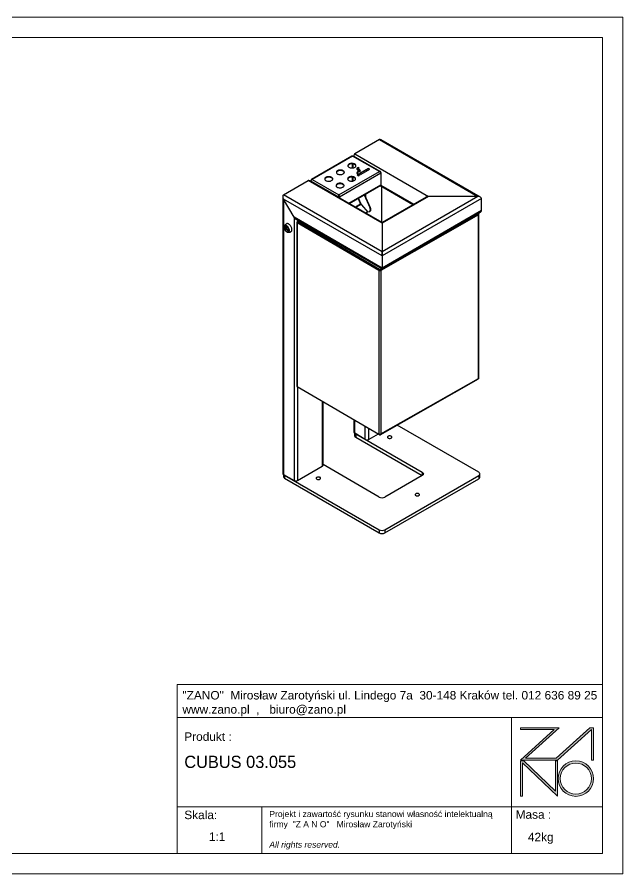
# Model space of a CAD drawing. Header units: millimetres. Extents: x 2482 to 8422, y -1425 to 2775.
# Drawn here: x 5452 to 8422, y -1425 to 2775 of the extents above; entities that cross this region are included whole.
import ezdxf

# ---------------------------------------------------------------- set-up
doc = ezdxf.new("R2010")
doc.units = ezdxf.units.MM
doc.layers.add('tabelka', color=155, linetype='Continuous')

# ---------------------------------------------------------------- blocks, each defined once
blk = doc.blocks.new('zano')
at = {"layer": 'Defpoints', "lineweight": 5}
for points in [[(6270.2, 3716.2), (6270.2, 3707.4), (6434.8, 3707.4), (6270.2, 3558.4), (6452.4, 3558.4), (6617.9, 3708.2), (6617.9, 3558.4), (6628.6, 3558.4), (6628.6, 3716.2), (6610.7, 3716.2), (6446.1, 3567.2), (6295.4, 3567.2), (6459.9, 3716.2), (6270.2, 3716.2), (6270.2, 3707.4)], [(6270.2, 3554.4), (6286.2, 3554.4), (6441.7, 3405.6), (6441.7, 3554.4), (6452.4, 3554.4), (6452.4, 3380.5), (6281, 3544.6), (6281, 3380.5), (6270.2, 3380.5)]]:
    blk.add_hatch(color=251, dxfattribs=at).paths.add_polyline_path(points)
h = blk.add_hatch(color=251, dxfattribs=at)
h.paths.add_polyline_path([(6454.7, 3467.4, 1), (6628.6, 3467.4, 1)])
h.paths.add_polyline_path([(6617.9, 3467.4, -1), (6465.4, 3467.4, -1)], flags=16)
at = {"layer": 'Defpoints', "color": 251, "lineweight": 5}
blk.add_lwpolyline([(6434.8, 3707.4), (6270.2, 3558.4), (6452.4, 3558.4), (6617.9, 3708.2), (6617.9, 3558.4), (6628.6, 3558.4), (6628.6, 3716.2), (6610.7, 3716.2), (6446.1, 3567.2), (6295.4, 3567.2), (6459.9, 3716.2), (6270.2, 3716.2), (6270.2, 3707.4), (6432.1, 3707.4)], dxfattribs=at)
for points in [[(6270.2, 3716.2), (6270.2, 3707.4), (6434.8, 3707.4), (6270.2, 3558.4), (6452.4, 3558.4), (6617.9, 3708.2), (6617.9, 3558.4), (6628.6, 3558.4), (6628.6, 3716.2), (6610.7, 3716.2), (6446.1, 3567.2), (6295.4, 3567.2), (6459.9, 3716.2), (6270.2, 3716.2), (6270.2, 3707.4)], [(6270.2, 3554.4), (6286.2, 3554.4), (6441.7, 3405.6), (6441.7, 3554.4), (6452.4, 3554.4), (6452.4, 3380.5), (6281, 3544.6), (6281, 3380.5), (6270.2, 3380.5)]]:
    blk.add_lwpolyline(points, close=True, dxfattribs=at)
for radius in [87, 76.3]:
    blk.add_circle((6541.7, 3467.4), radius, dxfattribs=at)
blk = doc.blocks.new('TABELA')
at = {"layer": 'tabelka', "lineweight": 5}
for p, q in [((4587.4, 3929.4), (6672.4, 3929.4)), ((4587.4, 3767.6), (4587.4, 3929.4)), ((4587.4, 3929.4), (6672.4, 3929.4)), ((6226.5, 3767.6), (6226.5, 3329)), ((4587.4, 3329), (6672.4, 3329)), ((5001.6, 3329), (5001.6, 3100.4)), ((6226.5, 3329), (6226.5, 3100.4))]:
    blk.add_line(p, q, dxfattribs=at)
blk.add_lwpolyline([(4587.4, 3767.6), (6672.4, 3767.6), (6672.4, 3100.4), (4587.4, 3100.4)], close=True, dxfattribs=at)
blk.add_blockref('zano', (0, 0))
at = {"layer": 'tabelka', "lineweight": 5, "attachment_point": 1}
for s, insert, char_height, width in [('{\\fArial|b0|i0|c238|p34;"ZANO"  Mirosław Zarotyński ul. Lindego 7a  30-148 Kraków tel. 012 636 89 25\\Pwww.zano.pl  ,   biuro@zano.pl}', (4613, 3896.9), 41.595, 2040.38), ('{\\fArial|b0|i0|c238|p34;Produkt : }', (4622, 3694.1), 41.595, 265.273), ('{\\fCentury Gothic|b0|i0|c238|p34;CUBUS 03.055}', (4622, 3579.5), 60, 713.135), ('{\\fArial|b0|i0|c238|p34;Skala: }', (4622, 3310.3), 41.595, 191.675), ('{\\fArial|b0|i0|c238|p34;Masa :}', (6246.7, 3312.2), 41.595, 200.457), ('{\\fArial|b0|i0|c238|p34;1:1}', (4742.5, 3203.5), 41.595, 42.482), ('{\\fArial|b0|i0|c238|p34;42kg}', (6306.7, 3201.8), 41.595, 42.482)]:
    blk.add_mtext(s, dxfattribs=dict(at, insert=insert, char_height=char_height, width=width))
at = {"layer": 'tabelka', "color": 1, "lineweight": 5, "insert": (5038.9, 3308.9), "char_height": 30, "width": 1186.12, "attachment_point": 1}
blk.add_mtext('{\\fArial|b0|i0|c0|p34;Projekt i zawartość rysunku stanowi własność intelektualną firmy \\fArial|b0|i0|c238|p34; "Z A N O"   Mirosław Zarotyński\\fArial|b0|i1|c238|p34;\\P\\PAll rights reserved.}', dxfattribs=at)
blk = doc.blocks.new('izometria')
for p, q in [((7227.9, 2174.9), (7107, 2105.1)), ((7227.9, 2174.9), (7711, 1896)), ((7723.5, 1893), (7236.7, 2174)), ((7107, 2105.1), (7469.3, 1896)), ((7093.3, 2093.9), (6895.1, 1979.5)), ((7096.8, 2093.6), (6898.6, 1979.2)), ((7227.7, 2018), (7096.8, 2093.6)), ((7232.5, 2017.5), (7100.2, 2093.9)), ((7103.3, 2097), (7103.3, 2092.1)), ((7029.5, 1903.6), (7227.7, 2018)), ((7094, 2055.7), (7094, 2035.5)), ((7099.5, 2036), (7099.5, 2055.1)), ((7119.1, 2033.1), (7119.1, 2030.7)), ((7124.6, 2017.2), (7124.6, 2019.6)), ((7125.4, 2035.1), (7125.4, 2032.7)), ((7172.7, 2033.1), (7130.3, 2008.7)), ((7131.4, 2024.4), (7131.4, 2022.6)), ((7132, 2018.2), (7132, 2020.6)), ((7172.7, 2030.7), (7132.3, 2007.5)), ((7133.5, 2020.8), (7133.5, 2020.3)), ((7138, 2004.2), (7180.4, 2028.7)), ((7180.4, 2028.7), (7172.7, 2033.1)), ((7172.7, 2033.1), (7172.7, 2030.7)), ((7178.4, 2027.5), (7172.7, 2030.7)), ((6895.2, 1975.5), (6893.7, 1976.4)), ((6898.6, 1979.2), (7029.5, 1903.6)), ((7031.7, 1893.6), (7235.3, 2011.1)), ((7094, 1990.8), (7094, 1970.7)), ((7099.5, 1971.5), (7099.5, 1990)), ((7118.2, 2010.2), (7118.2, 2008.3)), ((7121.5, 2003.6), (7118.6, 2001.9)), ((7118.6, 2001.9), (7126.4, 1997.4)), ((7120.7, 2015.3), (7120.7, 2012.9)), ((7121.5, 2001.2), (7120.7, 2000.7)), ((7129.3, 1999.1), (7121.5, 2003.6)), ((7121.5, 2003.6), (7121.5, 2001.2)), ((7127.2, 1997.9), (7121.5, 2001.2)), ((7127.4, 2007), (7124.5, 2005.3)), ((7124.5, 2005.3), (7132.3, 2000.9)), ((7126.4, 1997.4), (7129.3, 1999.1)), ((7127.4, 2004.6), (7126.6, 2004.1)), ((7135.2, 2002.5), (7127.4, 2007)), ((7127.4, 2007), (7127.4, 2004.6)), ((7133.1, 2001.3), (7127.4, 2004.6)), ((7130.3, 2008.7), (7138, 2004.2)), ((7132.3, 2000.9), (7135.2, 2002.5)), ((7235.3, 2013.6), (7234.2, 2013)), ((7235.3, 2013.6), (7235.3, 2011.1)), ((7235.3, 2011.1), (7235.3, 1952.5)), ((6757.8, 1903.5), (6878.6, 1973.2)), ((7240.9, 1764.1), (6878.6, 1973.2)), ((7240.9, 1768.3), (6887.5, 1972.4)), ((6891.7, 1973.6), (6891.7, 1969.9)), ((6893.7, 1970.7), (6895.3, 1967.8)), ((6893.7, 1970.7), (6893.8, 1970.7)), ((6893.7, 1968.8), (6893.7, 1970.7)), ((6893.8, 1970.7), (7027.4, 1893.6)), ((6895.5, 1967.7), (6893.8, 1970.7)), ((7078.6, 1862), (7235.3, 1952.5)), ((7079.9, 1861.3), (7234.3, 1950.4)), ((7231.6, 1948.9), (7392.6, 1855.9)), ((7235, 1951.2), (7396.3, 1858.1)), ((7239.2, 1769.3), (7239.2, 1944.5)), ((6754.1, 1895.4), (6754.1, 538)), ((7240.9, 1624.6), (6757.8, 1903.5)), ((7027.4, 1893.6), (7029.4, 1894.8)), ((7027.4, 1893.6), (7027.4, 1891.6)), ((7029.4, 1894.8), (7029.4, 1890.4)), ((7029.5, 1901.2), (7029.5, 1903.6)), ((7031.7, 1893.6), (7029.6, 1894.8)), ((7029.6, 1894.8), (7029.6, 1890.3)), ((7031.7, 1893.6), (7031.7, 1889.1)), ((7153.1, 1903.6), (7181.1, 1841)), ((7154.5, 1904.4), (7182.5, 1841.8)), ((7158.3, 1906.5), (7158.3, 1896)), ((7160.4, 1907.7), (7160.4, 1891.3)), ((7711, 1896), (7240.9, 1624.6)), ((7469.3, 1896), (7240.9, 1764.1)), ((7456.8, 1893), (7240.9, 1768.3)), ((7711, 1896), (7469.3, 1896)), ((7240.9, 1604.1), (6757.8, 1883)), ((6809.3, 1793.7), (6757.8, 1883)), ((6757.8, 1883), (6757.8, 532.9)), ((7136.1, 1857.1), (7111.5, 1843.1)), ((7112.2, 1842.6), (7136.9, 1856.7)), ((7123.1, 1886.2), (7136.1, 1857.1)), ((7140.1, 1855), (7125.5, 1887.6)), ((7136.9, 1856.7), (7139.9, 1854.9)), ((7137.1, 1856.6), (7137.4, 1856.5)), ((7139.9, 1854.9), (7171, 1820)), ((7140.1, 1855), (7171.9, 1819.2)), ((7728.7, 1885.7), (7240.9, 1604.1)), ((7728.7, 1826.2), (7728.7, 1885.7)), ((7156.6, 1836.5), (7156.4, 1836.4)), ((7158, 1834.9), (7157.8, 1834.8)), ((7171, 1820), (7161.2, 1814.4)), ((7170.4, 1818.9), (7161.8, 1814)), ((7170.4, 1818.9), (7171, 1820)), ((7177.8, 1820.6), (7171.9, 1819.2)), ((7179.6, 1821.3), (7181, 1822.1)), ((7181.1, 1841), (7182.5, 1841.8)), ((7728.7, 1826.2), (7240.9, 1544.6)), ((7240.9, 1540.3), (7723.5, 1818.9)), ((7709.9, 1809.6), (7518.6, 1700.6)), ((7707.5, 1809.7), (7708.7, 1808.9)), ((7711.3, 1809.8), (7711, 1809.6)), ((7711.3, 1809.8), (7711.3, 1809.5)), ((7711.5, 1810.1), (7711.6, 1810)), ((7711.6, 1810), (7713.7, 1811.2)), ((7711.6, 1810), (7711.6, 1809.3)), ((7713.1, 1812.6), (7712.8, 1812.8)), ((7715.7, 1005.3), (7715.7, 1808.4)), ((7240.9, 1544.6), (6809.3, 1793.7)), ((6809.3, 1793.7), (6809.3, 503.1)), ((6818.2, 1784.3), (7240.9, 1540.3)), ((6823.5, 1769.8), (6823.5, 965.1)), ((7225.4, 1533), (6825.5, 1767)), ((6825.5, 1767), (6825.5, 962.4)), ((6827.6, 1771.4), (6825.6, 1772.6)), ((6831.2, 1776.8), (6826.2, 1774)), ((6827.1, 1779.2), (6827.1, 1774.5)), ((6827.6, 1771.4), (6827.8, 1771.5)), ((6827.6, 1770.8), (6827.6, 1771.4)), ((6827.9, 1770.9), (6827.9, 1771.2)), ((6827.9, 1771.2), (6828.2, 1771)), ((7229.2, 1537), (6829.3, 1771)), ((6830.5, 1770.3), (6836.5, 1773.7)), ((6848.2, 1767), (6842.1, 1763.5)), ((6845.3, 1761.6), (6851.5, 1765.1)), ((7713.6, 1805.6), (7235.1, 1533)), ((7240.9, 1764.1), (7240.9, 1624.6)), ((7697.1, 1802.3), (7695.9, 1803)), ((7713.6, 1003.9), (7713.6, 1805.6)), ((6773.2, 1744.2), (6768.2, 1737)), ((6768.8, 1735.5), (6778.9, 1729.7)), ((6777.8, 1746.8), (6773.3, 1744.3)), ((6778.6, 1745.9), (6774.4, 1743.5)), ((6779.5, 1730.5), (6774.4, 1743.5)), ((6779.4, 1729.6), (6785, 1732.9)), ((6779.5, 1730.5), (6784.9, 1733.6)), ((6862.8, 1757.2), (6846.3, 1762.2)), ((6860, 1755.6), (6850.8, 1758.4)), ((6854.2, 1763.6), (6854.2, 1759.8)), ((6856.2, 1762.4), (6856.2, 1759.2)), ((6860, 1755.6), (6862.8, 1757.2)), ((6860.6, 1752.7), (6860, 1755.6)), ((6864, 1750.7), (6862.8, 1757.2)), ((6894.6, 1740.2), (6894.6, 1732.8)), ((7240.9, 1604.1), (7240.9, 1544.6)), ((7227.5, 1534.2), (7225.4, 1533)), ((7225.4, 1533), (7225.4, 728.4)), ((7227.8, 1534.4), (7227.7, 1534.5)), ((7227.8, 1534.4), (7229.9, 1535.6)), ((7227.8, 1534.1), (7227.8, 1534.4)), ((7229.9, 1533.6), (7229.9, 1535.6)), ((7232.8, 1534.4), (7230.7, 1535.6)), ((7230.7, 1535.6), (7230.7, 1533.6)), ((7239, 1541.4), (7231.4, 1537)), ((7232.8, 1534.4), (7232.8, 1534.1)), ((7232.9, 1534.4), (7232.8, 1534.4)), ((7233.1, 1534.2), (7235.1, 1533)), ((7235.1, 1533), (7235.1, 731.3)), ((7232.4, 727.5), (7713.5, 1001.5)), ((7235.1, 731.3), (7713.6, 1003.9)), ((6825, 962.6), (6825, 962.7)), ((6825.1, 962.6), (6825, 962.6)), ((7225.4, 728.4), (6825.5, 962.4)), ((6827.1, 961.4), (6827.1, 503.1)), ((6947.9, 890.7), (6947.9, 572.9)), ((6951.6, 578), (6951.6, 888.6)), ((7103.3, 799.8), (7103.3, 739.6)), ((7107, 734.5), (7107, 797.7)), ((7158.6, 704.7), (7158.6, 767.5)), ((7176.3, 704.7), (7176.3, 757.1)), ((7714.9, 543.6), (7314.9, 774.5)), ((7106.3, 735), (7106.3, 723.6)), ((7106.3, 735), (7106.3, 723.6)), ((7158.6, 704.7), (7107, 734.5)), ((7112, 731.6), (7437.7, 543.6)), ((7112, 731.6), (7112, 715.6)), ((7112, 715.6), (7437.7, 527.6)), ((7221.4, 730.8), (7176.3, 704.7)), ((7227.7, 727.1), (7225.5, 728.4)), ((7227.7, 727.1), (7227.7, 728.3)), ((6827.1, 503.1), (6947.9, 572.9)), ((7227, 422), (6951.6, 581)), ((6757, 533.4), (6757, 522)), ((6757, 533.4), (6757, 522)), ((6757.8, 532.9), (6809.3, 503.1)), ((6762.7, 530), (7227, 262)), ((6762.7, 530), (6762.7, 514)), ((6762.7, 514), (7227, 246)), ((7254.8, 262), (7714.9, 527.6)), ((7437.7, 527.6), (7254.8, 422)), ((7254.8, 246), (7714.9, 511.6)), ((7437.7, 543.6), (7437.7, 527.6)), ((7714.9, 527.6), (7714.9, 511.6)), ((7720.6, 519.6), (7720.6, 535.6)), ((7720.6, 519.6), (7720.6, 535.6)), ((7227, 262), (7227, 246)), ((7254.8, 262), (7254.8, 246))]:
    blk.add_line(p, q)
at = {"flags": 128}
for points in [[(7079.4, 2054.8), (7077.1, 2053.1), (7075.3, 2051.2), (7074.1, 2049.2), (7073.7, 2047), (7074, 2044.9), (7074.9, 2042.8), (7076.6, 2040.9), (7078.8, 2039.2), (7081.5, 2037.7), (7084.7, 2036.6), (7088.2, 2035.8), (7091.9, 2035.5), (7095.6, 2035.5), (7099.3, 2036), (7102.7, 2036.8), (7105.8, 2038), (7108.4, 2039.6), (7110.5, 2041.4), (7112, 2043.3), (7112.8, 2045.4), (7112.8, 2047.6), (7112.2, 2049.7), (7110.9, 2051.7), (7109, 2053.6), (7106.5, 2055.1), (7103.5, 2056.4), (7100.1, 2057.4), (7096.5, 2057.9), (7092.8, 2058.1), (7089.1, 2057.8), (7085.6, 2057.2), (7082.3, 2056.1), (7079.4, 2054.8)], [(7050.3, 2006), (7052.7, 2007.6), (7054.5, 2009.5), (7055.6, 2011.6), (7056.1, 2013.7), (7055.8, 2015.8), (7054.8, 2017.9), (7053.2, 2019.9), (7051, 2021.6), (7048.2, 2023), (7045, 2024.1), (7041.5, 2024.9), (7037.9, 2025.3), (7034.1, 2025.2), (7030.5, 2024.7), (7027.1, 2023.9), (7024, 2022.7), (7021.4, 2021.2), (7019.3, 2019.4), (7017.8, 2017.4), (7017, 2015.3), (7016.9, 2013.2), (7017.5, 2011), (7018.8, 2009), (7020.8, 2007.2), (7023.3, 2005.6), (7026.3, 2004.3), (7029.6, 2003.4), (7033.2, 2002.8), (7036.9, 2002.7), (7040.6, 2002.9), (7044.2, 2003.6), (7047.5, 2004.6), (7050.3, 2006)], [(7056, 2012.8), (7055.8, 2013.4), (7054.8, 2015.5), (7053.2, 2017.5), (7051, 2019.2), (7048.2, 2020.6), (7045, 2021.7), (7041.5, 2022.5), (7037.9, 2022.9), (7034.1, 2022.8), (7030.5, 2022.3), (7027.1, 2021.5), (7024, 2020.3), (7021.4, 2018.8), (7019.3, 2017), (7017.8, 2015), (7017, 2012.9), (7017, 2012.8)], [(7112.8, 2045.6), (7112.2, 2047.3), (7110.9, 2049.3), (7109, 2051.2), (7106.5, 2052.7), (7103.5, 2054), (7100.1, 2055), (7096.5, 2055.5), (7092.8, 2055.7), (7089.1, 2055.4), (7085.6, 2054.8), (7082.3, 2053.7), (7079.4, 2052.4)], [(6993.5, 1973.2), (6995.9, 1974.8), (6997.7, 1976.7), (6998.8, 1978.8), (6999.2, 1980.9), (6999, 1983), (6998, 1985.1), (6996.4, 1987.1), (6994.1, 1988.8), (6991.4, 1990.2), (6988.2, 1991.3), (6984.7, 1992.1), (6981, 1992.5), (6977.3, 1992.4), (6973.7, 1991.9), (6970.3, 1991.1), (6967.2, 1989.9), (6964.5, 1988.4), (6962.4, 1986.6), (6961, 1984.6), (6960.2, 1982.5), (6960.1, 1980.4), (6960.7, 1978.2), (6962, 1976.2), (6964, 1974.4), (6966.5, 1972.8), (6969.4, 1971.5), (6972.8, 1970.6), (6976.4, 1970), (6980.1, 1969.9), (6983.8, 1970.1), (6987.4, 1970.8), (6990.6, 1971.8), (6993.5, 1973.2)], [(6999.1, 1980), (6999, 1980.6), (6998, 1982.7), (6996.4, 1984.7), (6994.1, 1986.4), (6991.4, 1987.8), (6988.2, 1988.9), (6984.7, 1989.7), (6981, 1990.1), (6977.3, 1990), (6973.7, 1989.5), (6970.3, 1988.7), (6967.2, 1987.5), (6964.5, 1986), (6962.4, 1984.2), (6961, 1982.2), (6960.2, 1980.1), (6960.2, 1980)], [(7078, 1990), (7075.7, 1988.3), (7073.9, 1986.4), (7072.8, 1984.4), (7072.3, 1982.2), (7072.6, 1980.1), (7073.5, 1978), (7075.2, 1976.1), (7077.4, 1974.4), (7080.2, 1972.9), (7083.3, 1971.8), (7086.8, 1971), (7090.5, 1970.7), (7094.2, 1970.7), (7097.9, 1971.2), (7101.3, 1972), (7104.4, 1973.2), (7107, 1974.8), (7109.1, 1976.5), (7110.6, 1978.5), (7111.4, 1980.6), (7111.5, 1982.8), (7110.8, 1984.9), (7109.5, 1986.9), (7107.6, 1988.7), (7105.1, 1990.3), (7102.1, 1991.6), (7098.8, 1992.6), (7095.2, 1993.1), (7091.4, 1993.3), (7087.7, 1993), (7084.2, 1992.4), (7080.9, 1991.3), (7078, 1990)], [(7111.4, 1980.8), (7110.8, 1982.5), (7109.5, 1984.5), (7107.6, 1986.3), (7105.1, 1987.9), (7102.1, 1989.2), (7098.8, 1990.2), (7095.2, 1990.7), (7091.4, 1990.9), (7087.7, 1990.6), (7084.2, 1990), (7080.9, 1988.9), (7078, 1987.6)], [(7021.2, 1957.2), (7018.8, 1955.5), (7017.1, 1953.6), (7015.9, 1951.6), (7015.5, 1949.4), (7015.8, 1947.3), (7016.7, 1945.2), (7018.3, 1943.3), (7020.6, 1941.6), (7023.3, 1940.1), (7026.5, 1939), (7030, 1938.2), (7033.7, 1937.9), (7037.4, 1937.9), (7041, 1938.4), (7044.5, 1939.2), (7047.6, 1940.4), (7050.2, 1942), (7052.3, 1943.7), (7053.8, 1945.7), (7054.5, 1947.8), (7054.6, 1950), (7054, 1952.1), (7052.7, 1954.1), (7050.8, 1955.9), (7048.3, 1957.5), (7045.3, 1958.8), (7041.9, 1959.8), (7038.3, 1960.3), (7034.6, 1960.5), (7030.9, 1960.2), (7027.4, 1959.6), (7024.1, 1958.5), (7021.2, 1957.2)], [(7054.6, 1948), (7054, 1949.7), (7052.7, 1951.7), (7050.8, 1953.5), (7048.3, 1955.1), (7045.3, 1956.4), (7041.9, 1957.4), (7038.3, 1957.9), (7034.6, 1958.1), (7030.9, 1957.8), (7027.4, 1957.2), (7024.1, 1956.1), (7021.2, 1954.8)], [(7177.8, 1820.6), (7179.9, 1821.5), (7181.5, 1823), (7182.7, 1825.1), (7183.5, 1827.7), (7183.7, 1830.7), (7183.3, 1834), (7182.5, 1837.5), (7181.1, 1841)], [(7182.5, 1841.8), (7183.9, 1838.3), (7184.7, 1834.8), (7185, 1831.5), (7184.8, 1828.5), (7184.1, 1825.9), (7182.9, 1823.8), (7181.3, 1822.3), (7181, 1822.1)], [(7709.9, 1809.6), (7710.6, 1809.7), (7711.4, 1809.4), (7712.3, 1808.7), (7713, 1807.8), (7713.5, 1806.7), (7713.6, 1805.6)], [(7711.6, 1810), (7711.6, 1810), (7711.6, 1810.1), (7711.5, 1810.1), (7711.5, 1810.1), (7711.4, 1810), (7711.4, 1810), (7711.3, 1809.9), (7711.3, 1809.8)], [(7713.7, 1811.2), (7713.5, 1812.1), (7713.1, 1812.6), (7712.8, 1812.7)], [(6825.5, 1767), (6825.7, 1768.1), (6826.1, 1769.2), (6826.9, 1770.1), (6827.7, 1770.8), (6828.6, 1771.1), (6829.3, 1771), (6829.3, 1771)], [(6829.9, 1770.6), (6829.8, 1771.1), (6829.3, 1772.2), (6828.6, 1773.2), (6827.8, 1773.9), (6826.9, 1774.2), (6826.2, 1774), (6825.7, 1773.5), (6825.6, 1772.6)], [(6827.9, 1771.2), (6827.9, 1771.3), (6827.9, 1771.4), (6827.8, 1771.4), (6827.8, 1771.5), (6827.7, 1771.5), (6827.7, 1771.5), (6827.6, 1771.4), (6827.6, 1771.4)], [(7240.9, 1768.3), (7240.9, 1768.1), (7240.9, 1767.2), (7240.9, 1765.9), (7240.9, 1764.1)], [(7240.9, 1764.1), (7240.9, 1765.9), (7240.9, 1767.2), (7240.9, 1768.1), (7240.9, 1768.3)], [(6786.7, 1729.3), (6786.4, 1732.4), (6785.7, 1735.5), (6784.5, 1738.8), (6782.9, 1742), (6781, 1744.9), (6778.7, 1747.6), (6776.3, 1749.8), (6773.8, 1751.5), (6771.3, 1752.7), (6768.9, 1753.2), (6766.7, 1753.1), (6764.8, 1752.4), (6763.2, 1751.1), (6762, 1749.2), (6761.3, 1746.9), (6761, 1744.1), (6761.3, 1741.1), (6762, 1737.9), (6763.2, 1734.6), (6764.8, 1731.5), (6766.7, 1728.5), (6768.9, 1725.9), (6771.3, 1723.6), (6773.8, 1721.9), (6776.3, 1720.8), (6778.7, 1720.2), (6781, 1720.3), (6782.9, 1721), (6784.5, 1722.3), (6785.7, 1724.2), (6786.4, 1726.6), (6786.7, 1729.3)], [(6785.3, 1730.1), (6785, 1733), (6784.3, 1736.1), (6783.1, 1739.1), (6781.5, 1742.1), (6779.6, 1744.9), (6777.4, 1747.2), (6775, 1749.2), (6772.6, 1750.5), (6770.3, 1751.3), (6768.1, 1751.5), (6766.2, 1750.9), (6764.6, 1749.8), (6763.4, 1748.1), (6762.6, 1745.9), (6762.4, 1743.3), (6762.6, 1740.4), (6763.4, 1737.4), (6764.6, 1734.3), (6766.2, 1731.3), (6768.1, 1728.6), (6770.3, 1726.2), (6772.6, 1724.3), (6775, 1722.9), (6777.4, 1722.1), (6779.6, 1722), (6781.5, 1722.5), (6783.1, 1723.6), (6784.3, 1725.3), (6785, 1727.5), (6785.3, 1730.1)], [(6799.1, 1733.3), (6798.9, 1736.7), (6798.1, 1740.2), (6796.9, 1743.8), (6795.3, 1747.4), (6793.3, 1750.8), (6790.9, 1753.9), (6788.4, 1756.7), (6785.6, 1759), (6782.8, 1760.7), (6780.1, 1761.9), (6777.4, 1762.4), (6774.9, 1762.3), (6772.8, 1761.6), (6772.4, 1761.3)], [(6774.4, 1743.5), (6774.3, 1743.7), (6774.2, 1743.9), (6774, 1744.1), (6773.8, 1744.2), (6773.7, 1744.3), (6773.5, 1744.3), (6773.3, 1744.3), (6773.2, 1744.2)], [(6778.9, 1729.7), (6779, 1729.6), (6779.2, 1729.6), (6779.4, 1729.6), (6779.5, 1729.7), (6779.5, 1729.9), (6779.6, 1730.1), (6779.5, 1730.3), (6779.5, 1730.5)], [(7240.9, 1624.6), (7240.9, 1622.4), (7240.9, 1619.9), (7240.9, 1617.2), (7240.9, 1614.3), (7240.9, 1611.5), (7240.9, 1608.8), (7240.9, 1606.3), (7240.9, 1604.1)], [(7240.9, 1604.1), (7240.9, 1606.3), (7240.9, 1608.8), (7240.9, 1611.5), (7240.9, 1614.3), (7240.9, 1617.2), (7240.9, 1619.9), (7240.9, 1622.4), (7240.9, 1624.6)], [(7229.9, 1535.6), (7229.7, 1536.4), (7229.2, 1537), (7228.5, 1537.1), (7227.7, 1536.9), (7226.8, 1536.2), (7226.1, 1535.2), (7225.6, 1534.1), (7225.4, 1533)], [(7227.8, 1534.4), (7227.8, 1534.4), (7227.7, 1534.5), (7227.7, 1534.5), (7227.7, 1534.5), (7227.6, 1534.4), (7227.6, 1534.4), (7227.5, 1534.3), (7227.5, 1534.2)], [(7235.1, 1533), (7235, 1534.1), (7234.5, 1535.2), (7233.8, 1536.1), (7232.9, 1536.8), (7232.1, 1537.1), (7231.4, 1537), (7230.9, 1536.4), (7230.7, 1535.6)], [(7233.1, 1534.2), (7233, 1534.3), (7233, 1534.3), (7233, 1534.4), (7232.9, 1534.4), (7232.9, 1534.5), (7232.8, 1534.4), (7232.8, 1534.4), (7232.8, 1534.4)], [(7240.9, 1544.6), (7240.9, 1542.9), (7240.9, 1541.7), (7240.9, 1540.8), (7240.9, 1540.4), (7240.9, 1540.3)], [(7240.9, 1540.3), (7240.9, 1540.4), (7240.9, 1540.8), (7240.9, 1541.7), (7240.9, 1542.9), (7240.9, 1544.6)], [(7285.9, 711.2), (7287.6, 712.5), (7288.7, 714), (7289.1, 715.6), (7288.7, 717.2), (7287.6, 718.7), (7285.9, 720), (7283.7, 721), (7281.1, 721.6), (7278.3, 721.8), (7275.5, 721.6), (7272.9, 721), (7270.7, 720), (7269, 718.7), (7267.9, 717.2), (7267.5, 715.6), (7267.9, 714), (7269, 712.5), (7270.7, 711.2), (7272.9, 710.2), (7275.5, 709.6), (7278.3, 709.4), (7281.1, 709.6), (7283.7, 710.2), (7285.9, 711.2)], [(7285.9, 711.2), (7287.6, 712.5), (7288.7, 714), (7289.1, 715.6), (7288.7, 717.2), (7287.6, 718.7), (7285.9, 720), (7283.7, 721), (7281.1, 721.6), (7278.3, 721.8), (7275.5, 721.6), (7272.9, 721), (7270.7, 720), (7269, 718.7), (7267.9, 717.2), (7267.5, 715.6), (7267.9, 714), (7269, 712.5), (7270.7, 711.2), (7272.9, 710.2), (7275.5, 709.6), (7278.3, 709.4), (7281.1, 709.6), (7283.7, 710.2), (7285.9, 711.2)], [(6936.7, 509.6), (6938.4, 510.9), (6939.5, 512.4), (6939.8, 514), (6939.5, 515.6), (6938.4, 517.1), (6936.7, 518.4), (6934.4, 519.4), (6931.8, 520), (6929.1, 520.2), (6926.3, 520), (6923.7, 519.4), (6921.4, 518.4), (6919.7, 517.1), (6918.6, 515.6), (6918.3, 514), (6918.6, 512.4), (6919.7, 510.9), (6921.4, 509.6), (6923.7, 508.6), (6926.3, 508), (6929.1, 507.8), (6931.8, 508), (6934.4, 508.6), (6936.7, 509.6)], [(6936.7, 509.6), (6938.4, 510.9), (6939.5, 512.4), (6939.8, 514), (6939.5, 515.6), (6938.4, 517.1), (6936.7, 518.4), (6934.4, 519.4), (6931.8, 520), (6929.1, 520.2), (6926.3, 520), (6923.7, 519.4), (6921.4, 518.4), (6919.7, 517.1), (6918.6, 515.6), (6918.3, 514), (6918.6, 512.4), (6919.7, 510.9), (6921.4, 509.6), (6923.7, 508.6), (6926.3, 508), (6929.1, 507.8), (6931.8, 508), (6934.4, 508.6), (6936.7, 509.6)], [(7437.7, 543.6), (7440.1, 541.9), (7441.9, 539.9), (7443.1, 537.8), (7443.4, 535.6), (7443.1, 533.4), (7441.9, 531.3), (7440.1, 529.3), (7437.7, 527.6)], [(7437.7, 543.6), (7440.1, 541.9), (7441.9, 539.9), (7443.1, 537.8), (7443.4, 535.6), (7443.1, 533.4), (7441.9, 531.3), (7440.1, 529.3), (7437.7, 527.6)], [(7714.9, 527.6), (7717.3, 529.3), (7719.1, 531.3), (7720.2, 533.4), (7720.6, 535.6), (7720.2, 537.8), (7719.1, 539.9), (7717.3, 541.9), (7714.9, 543.6)], [(7714.9, 527.6), (7717.3, 529.3), (7719.1, 531.3), (7720.2, 533.4), (7720.6, 535.6), (7720.2, 537.8), (7719.1, 539.9), (7717.3, 541.9), (7714.9, 543.6)], [(7421.2, 429.3), (7422.9, 430.6), (7424, 432.1), (7424.3, 433.7), (7424, 435.3), (7422.9, 436.8), (7421.2, 438.1), (7419, 439.1), (7416.4, 439.7), (7413.6, 439.9), (7410.8, 439.7), (7408.2, 439.1), (7405.9, 438.1), (7404.2, 436.8), (7403.2, 435.3), (7402.8, 433.7), (7403.2, 432.1), (7404.2, 430.6), (7405.9, 429.3), (7408.2, 428.3), (7410.8, 427.7), (7413.6, 427.4), (7416.4, 427.7), (7419, 428.3), (7421.2, 429.3)], [(7421.2, 429.3), (7422.9, 430.6), (7424, 432.1), (7424.3, 433.7), (7424, 435.3), (7422.9, 436.8), (7421.2, 438.1), (7419, 439.1), (7416.4, 439.7), (7413.6, 439.9), (7410.8, 439.7), (7408.2, 439.1), (7405.9, 438.1), (7404.2, 436.8), (7403.2, 435.3), (7402.8, 433.7), (7403.2, 432.1), (7404.2, 430.6), (7405.9, 429.3), (7408.2, 428.3), (7410.8, 427.7), (7413.6, 427.4), (7416.4, 427.7), (7419, 428.3), (7421.2, 429.3)]]:
    blk.add_lwpolyline(points, dxfattribs=at)
for centre, radius, start, end in [((7094.7, 2090.8), 3.45, 54.3811, 114.3074), ((7083.9, 2043), 10.4, 115.324, 165.4336), ((6896.7, 1976.8), 3, 50.795, 189.2157), ((7082.5, 1978.1), 10.4, 115.3235, 165.4339), ((7025.7, 1945.3), 10.4, 115.3236, 165.4338), ((7233.1, 1952.2), 2.16, 305.035, 6.2768), ((7714.2, 1808.3), 5.04, 144.6489, 168.7545), ((7710.9, 1808.3), 1.81, 355.9893, 67.6092), ((7712.6, 1808.4), 3, 290.1273, 68.5538), ((6826.6, 1769.8), 3, 110.1278, 248.553), ((6828.4, 1769.6), 1.9, 112.9268, 179.3367), ((6769.4, 1736.6), 1.29, 161.2182, 241.1964), ((6786.3, 1746.8), 16.9, 164.4985, 202.1197), ((6787.9, 1740.9), 15.2, 219.8728, 257.2958), ((6788.2, 1732.2), 11, 304.5653, 5.8928), ((7230.3, 1542.4), 10.5, 242.3891, 297.1715), ((7230.3, 1539.6), 6.02, 242.389, 297.1715), ((6826.9, 965.5), 3.43, 185.5447, 245.2643), ((7109.6, 740.2), 6.31, 185.6949, 245.6252), ((7116.1, 724.6), 9.86, 185.6952, 245.625), ((7167.4, 721.9), 19.3, 242.6096, 297.3904), ((6945.3, 578.6), 6.31, 294.3743, 354.3058), ((6760.4, 538.6), 6.31, 185.6949, 245.6255), ((6766.8, 523), 9.86, 185.6949, 245.6254), ((7710.8, 520.6), 9.86, 294.3746, 354.3052), ((6818.2, 520.2), 19.3, 242.6095, 297.3904), ((7240.9, 448.7), 30.1, 242.6097, 297.3903), ((7240.9, 288.7), 30.1, 242.6096, 297.3904), ((7240.9, 272.7), 30.1, 242.6096, 297.3904)]:
    blk.add_arc(centre, radius, start, end)
for centre, major_axis, ratio, start_param, end_param in [((7236.7, 2159.5), (-8.9, 15.4), 0.577335, 5.497828, 6.283145), ((7236.7, 2159.5), (-8.9, 15.4), 0.577335, 5.497828, 6.283145), ((7115.9, 2089.7), (-8.9, 15.4), 0.577335, 6.283145, 7.41223), ((7115.9, 2089.7), (-8.9, 15.4), 0.577335, 6.283145, 7.41223), ((6887.5, 1957.9), (-8.9, 15.4), 0.577335, 5.497828, 6.283145), ((6887.5, 1957.9), (-8.9, 15.4), 0.577335, 5.497828, 6.283145), ((6766.6, 1888.1), (-8.9, 15.4), 0.577335, 6.283145, 7.853941), ((6766.6, 1888.1), (-8.9, 15.4), 0.577335, 6.283145, 7.853941), ((7469.3, 1885.7), (17.7, 0), 0.577382, 1.570796, 2.356113), ((7469.3, 1885.7), (17.7, 0), 0.577382, 1.570796, 2.356113), ((7711, 1885.7), (17.7, 0), 0.577382, 0, 1.570796), ((7711, 1885.7), (17.7, 0), 0.577382, 0, 1.570796), ((7711, 1826.2), (17.7, 0), 0.577382, 5.497706, 6.283185), ((7711, 1826.2), (17.7, 0), 0.577382, 5.497706, 6.283185), ((6818.2, 1798.8), (-8.9, 15.4), 0.577335, 1.570756, 2.356235), ((6818.2, 1798.8), (-8.9, 15.4), 0.577335, 1.570756, 2.356235)]:
    blk.add_ellipse(centre, major_axis=major_axis, ratio=ratio, start_param=start_param, end_param=end_param)
for points, knots in [([(7096.8, 2093.6), (7097.4, 2093.9), (7098.7, 2094.4), (7099.7, 2094.1), (7100.2, 2093.9)], [0, 0, 0, 0, 0.500046, 1, 1, 1, 1]), ([(7121.1, 2036.5), (7120.4, 2036.1), (7119, 2035.5), (7117.3, 2033.7), (7116.8, 2031.2), (7118, 2028.4), (7120.5, 2025.8), (7123.2, 2023.3), (7124.6, 2020.8), (7124.6, 2018.5), (7123, 2016.7), (7121.5, 2015.8), (7120.7, 2015.3)], [0, 0, 0, 0, 0.066557, 0.128786, 0.251664, 0.376787, 0.498918, 0.625096, 0.754951, 0.833806, 0.909884, 1, 1, 1, 1]), ([(7119.1, 2033), (7118.6, 2032.6), (7117.6, 2031.8), (7117.5, 2030.8), (7117.5, 2030.3)], [0, 0, 0, 0, 0.504263, 1, 1, 1, 1]), ([(7123.9, 2015.1), (7125, 2015.8), (7127.2, 2017.3), (7127.9, 2020.3), (7126.7, 2023.2), (7124.4, 2025.8), (7121.7, 2028.2), (7119.8, 2030.6), (7119, 2032.8), (7119.3, 2034.8), (7120.5, 2035.9), (7121.1, 2036.5)], [0, 0, 0, 0, 0.127988, 0.248929, 0.375184, 0.498979, 0.623808, 0.75063, 0.832417, 0.912974, 1, 1, 1, 1]), ([(7127.2, 2018.9), (7127, 2019.6), (7126.6, 2021.1), (7124.4, 2023.4), (7121.7, 2025.8), (7119.9, 2028.2), (7119, 2029.9), (7119.2, 2030.6), (7119.2, 2030.7)], [0, 0, 0, 0, 0.143913, 0.368389, 0.594742, 0.824708, 0.973011, 1, 1, 1, 1]), ([(7124.4, 2017.2), (7124.5, 2016.8), (7124.5, 2015.9), (7123.7, 2015.1), (7123.2, 2014.6)], [0, 0, 0, 0, 0.399841, 1, 1, 1, 1]), ([(7127.5, 2038.5), (7126.6, 2038), (7124.9, 2037.1), (7123.6, 2035.2), (7123.4, 2033), (7124.4, 2030.4), (7126.7, 2027.9), (7129.4, 2025.4), (7131.3, 2023.1), (7132.1, 2020.9), (7131.8, 2018.9), (7130.5, 2017.8), (7129.8, 2017.2)], [0, 0, 0, 0, 0.087921, 0.169456, 0.251498, 0.376859, 0.499933, 0.624704, 0.751382, 0.832655, 0.912637, 1, 1, 1, 1]), ([(7125.6, 2034.9), (7125.4, 2034.8), (7124.4, 2034.3), (7123.9, 2033.4), (7123.8, 2032.7), (7123.8, 2032.7)], [0, 0, 0, 0, 0.188463, 0.942638, 1, 1, 1, 1]), ([(7129.8, 2017.2), (7130.7, 2017.7), (7132.5, 2018.5), (7133.7, 2020.4), (7134, 2022.7), (7133, 2025.2), (7130.6, 2027.8), (7127.9, 2030.2), (7126, 2032.6), (7125.2, 2034.8), (7125.6, 2036.8), (7126.9, 2037.9), (7127.5, 2038.5)], [0, 0, 0, 0, 0.087921, 0.169456, 0.251497, 0.376858, 0.499933, 0.624704, 0.751382, 0.832655, 0.912636, 1, 1, 1, 1]), ([(7133.6, 2020.6), (7133.4, 2021.3), (7132.9, 2023), (7130.6, 2025.4), (7127.9, 2027.8), (7126.1, 2030.2), (7125.2, 2031.9), (7125.4, 2032.6), (7125.4, 2032.7)], [0, 0, 0, 0, 0.172432, 0.390787, 0.612152, 0.836901, 0.981094, 1, 1, 1, 1]), ([(7235.3, 2013.6), (7235, 2014.4), (7234.5, 2015.9), (7232.9, 2017.4), (7230.9, 2018.3), (7229.1, 2018.3), (7228, 2018), (7227.7, 2018)], [0, 0, 0, 0, 0.227566, 0.455189, 0.68281, 0.910433, 1, 1, 1, 1]), ([(7227.7, 2018), (7228.5, 2017.7), (7230.1, 2017.1), (7232.2, 2015.5), (7233.9, 2013.6), (7234.8, 2012.1), (7235.2, 2011.3), (7235.3, 2011.1)], [0, 0, 0, 0, 0.227562, 0.455188, 0.682805, 0.910436, 1, 1, 1, 1]), ([(6893.7, 1976.4), (6893.2, 1975.9), (6892, 1975.1), (6891.5, 1973.5), (6892, 1971.9), (6893.2, 1971.1), (6893.7, 1970.7)], [0, 0, 0, 0, 0.249999, 0.5, 0.750003, 1, 1, 1, 1]), ([(6893.8, 1970.7), (6893.9, 1971.5), (6894, 1973.1), (6895.1, 1975.6), (6896.7, 1977.8), (6897.9, 1978.7), (6898.6, 1979.2)], [0, 0, 0, 0, 0.249996, 0.500003, 0.750003, 1, 1, 1, 1]), ([(7120.7, 2015.3), (7120, 2014.8), (7118.4, 2013.9), (7116.7, 2012.2), (7116.3, 2010.4), (7117.3, 2008.9), (7118.8, 2007.8), (7120.7, 2006.9), (7122.3, 2006.7), (7123, 2006.5)], [0, 0, 0, 0, 0.1626, 0.342184, 0.504347, 0.626541, 0.752488, 0.87833, 1, 1, 1, 1]), ([(7119.7, 2012.2), (7119.3, 2012), (7118.1, 2011.3), (7117.4, 2010.3), (7116.9, 2009.7)], [0, 0, 0, 0, 0.327802, 1, 1, 1, 1]), ([(7123, 2006.5), (7122.1, 2006.9), (7120.4, 2007.6), (7118.7, 2008.8), (7118.1, 2010.1), (7118.6, 2011.7), (7120.9, 2013.3), (7122.8, 2014.5), (7123.9, 2015.1)], [0, 0, 0, 0, 0.188595, 0.327214, 0.437767, 0.541792, 0.766942, 1, 1, 1, 1]), ([(7029.5, 1903.6), (7029.2, 1903), (7028.4, 1902), (7027.5, 1899.7), (7027, 1897.1), (7027, 1895), (7027.3, 1893.9), (7027.4, 1893.6)], [0, 0, 0, 0, 0.227562, 0.455186, 0.682804, 0.910435, 1, 1, 1, 1]), ([(7029.5, 1901.2), (7029.4, 1900.8), (7029.2, 1900.1), (7028.9, 1898.6), (7028.9, 1896.8), (7029.2, 1895.5), (7029.4, 1894.9), (7029.4, 1894.8)], [0, 0, 0, 0, 0.210183, 0.462315, 0.714537, 0.966775, 1, 1, 1, 1]), ([(7031.7, 1893.6), (7031.9, 1894.4), (7032.1, 1896.1), (7031.8, 1898.7), (7031.1, 1901.1), (7030.2, 1902.7), (7029.7, 1903.4), (7029.5, 1903.6)], [0, 0, 0, 0, 0.2275648, 0.4551892, 0.6828095, 0.9104335, 1, 1, 1, 1]), ([(7029.6, 1894.8), (7029.8, 1895.3), (7030.1, 1896.3), (7030.2, 1898.1), (7030, 1899.8), (7029.7, 1900.7), (7029.6, 1901.1), (7029.5, 1901.2)], [0, 0, 0, 0, 0.210187, 0.462318, 0.714543, 0.966771, 1, 1, 1, 1]), ([(7136.9, 1856.7), (7136.8, 1856.7), (7136.5, 1856.9), (7136.2, 1857), (7136.1, 1857.1)], [0, 0, 0, 0, 0.5000385, 1, 1, 1, 1]), ([(7136.1, 1857.1), (7136.5, 1856.9), (7137.4, 1856.5), (7138.9, 1855.9), (7139.7, 1855.3), (7140.1, 1855)], [0, 0, 0, 0, 0.326026, 0.652856, 1, 1, 1, 1]), ([(6772.4, 1761.3), (6772.3, 1761.3), (6771, 1760.6), (6768.8, 1758.9), (6766.1, 1756.2), (6763.9, 1753.2), (6762.5, 1750.6), (6762, 1749), (6761.8, 1748.6)], [0, 0, 0, 0, 0.024749, 0.258169, 0.483593, 0.70145, 0.911936, 1, 1, 1, 1]), ([(6778.2, 1720.3), (6779.1, 1720.2), (6781.2, 1719.9), (6784.6, 1720), (6788.3, 1720.7), (6791.6, 1721.7), (6793.6, 1722.8), (6794.4, 1723.2)], [0, 0, 0, 0, 0.165592, 0.385573, 0.607773, 0.83139, 1, 1, 1, 1]), ([(7713.6, 1003.9), (7713.8, 1003.4), (7714, 1002.4), (7713.9, 1001.6), (7713.5, 1001.6), (7713.5, 1001.6)], [0, 0, 0, 0, 0.451749, 0.90361, 1, 1, 1, 1]), ([(7715.6, 1005.3), (7715.6, 1005.1), (7715.5, 1004.6), (7714.6, 1004.2), (7713.9, 1004), (7713.6, 1003.9)], [0, 0, 0, 0, 0.366065, 0.815327, 1, 1, 1, 1]), ([(7235.1, 731.3), (7234.5, 730.8), (7233.2, 729.8), (7230.8, 728.8), (7228.3, 728.3), (7226.5, 728.2), (7225.7, 728.4), (7225.4, 728.4)], [0, 0, 0, 0, 0.2266607, 0.4533743, 0.6800916, 0.9068065, 1, 1, 1, 1]), ([(7227.7, 727.1), (7228.5, 726.9), (7230, 726.6), (7232.1, 727.1), (7233.8, 728.4), (7234.7, 730), (7235, 731), (7235.1, 731.3)], [0, 0, 0, 0, 0.226659, 0.453373, 0.68009, 0.906804, 1, 1, 1, 1])]:
    blk.add_open_spline(points, degree=3, knots=knots)

msp = doc.modelspace()

# ---------------------------------------------------------------- linework, layer by layer
at = {"layer": 'tabelka', "lineweight": 5}
for points in [[(2481.73, 2774.77), (8421.73, 2774.77), (8421.73, -1425.23), (2481.73, -1425.23)], [(2581.73, 2674.77), (8321.73, 2674.77), (8321.73, -1325.23), (2581.73, -1325.23)]]:
    msp.add_lwpolyline(points, close=True, dxfattribs=at)

# ---------------------------------------------------------------- block references
for name, p in [('izometria', (0, 0)), ('TABELA', (1649.35, -4425.63))]:
    msp.add_blockref(name, p)

doc.saveas('drawing.dxf')
